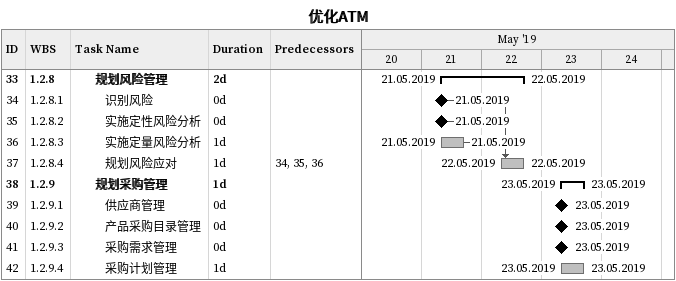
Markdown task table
优化ATM

| ID | WBS | Task | Duration | Start | Finish | Predecessors |
|---|---|---|---|---|---|---|
| 33 | 1.2.8 | **规划风险管理** | 2d | 2019-05-21 | 2019-05-22 |  |
| 34 | 1.2.8.1 | 识别风险 | 0d | 2019-05-21 | 2019-05-21 |  |
| 35 | 1.2.8.2 | 实施定性风险分析 | 0d | 2019-05-21 | 2019-05-21 |  |
| 36 | 1.2.8.3 | 实施定量风险分析 | 1d | 2019-05-21 | 2019-05-21 |  |
| 37 | 1.2.8.4 | 规划风险应对 | 1d | 2019-05-22 | 2019-05-22 | 34, 35, 36 |
| 38 | 1.2.9 | **规划采购管理** | 1d | 2019-05-23 | 2019-05-23 |  |
| 39 | 1.2.9.1 | 供应商管理 | 0d | 2019-05-23 | 2019-05-23 |  |
| 40 | 1.2.9.2 | 产品采购目录管理 | 0d | 2019-05-23 | 2019-05-23 |  |
| 41 | 1.2.9.3 | 采购需求管理 | 0d | 2019-05-23 | 2019-05-23 |  |
| 42 | 1.2.9.4 | 采购计划管理 | 1d | 2019-05-23 | 2019-05-23 |  |
